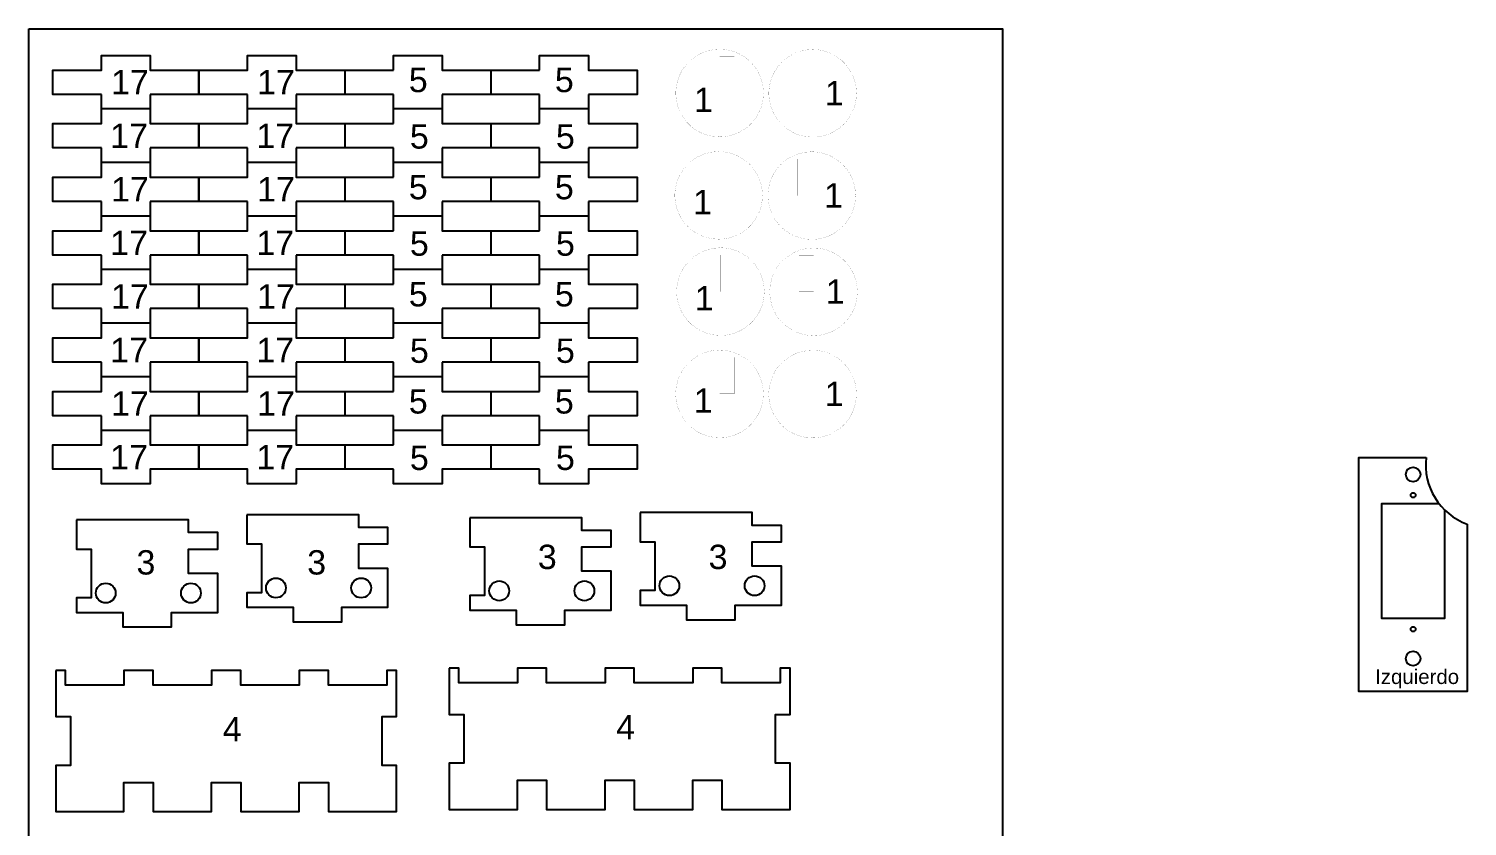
# Model space of a CAD drawing. Header units: inches. Extents: x -190 to 707, y -43 to 590.
# Drawn here: x -180.6 to 114.8, y 99.7 to 263.5 of the extents above; entities that cross this region are included whole.
import ezdxf

# ---------------------------------------------------------------- set-up
doc = ezdxf.new("R2010")
doc.units = ezdxf.units.IN
doc.header["$MEASUREMENT"] = 0
doc.styles.get("Standard").update_dxf_attribs({"font": 'Arial.ttf'})

msp = doc.modelspace()

# ---------------------------------------------------------------- linework, layer by layer
at = {"color": 1}
for p, q in [((-105.7, 250.04), (-125.7, 250.04)), ((-75.7, 250.04), (-95.7, 250.04)), ((-105.7, 239.04), (-125.7, 239.04)), ((-75.7, 239.04), (-95.7, 239.04)), ((-105.7, 228.04), (-125.7, 228.04)), ((-75.7, 228.04), (-95.7, 228.04)), ((-105.7, 217.04), (-125.7, 217.04)), ((-75.7, 217.04), (-95.7, 217.04)), ((-105.7, 206.04), (-125.7, 206.04)), ((-75.7, 206.04), (-95.7, 206.04)), ((-105.7, 195.04), (-125.7, 195.04)), ((-75.7, 195.04), (-95.7, 195.04)), ((-105.7, 184.04), (-125.7, 184.04)), ((-75.7, 184.04), (-95.7, 184.04))]:
    msp.add_line(p, q, dxfattribs=at)
msp.add_lwpolyline([(-180.64, 263.51), (19.36, 263.51), (19.36, -36.49), (-180.64, -36.49), (-180.64, 263.51)])
for points in [[(-165.7, 250.04), (-175.7, 250.04), (-175.7, 255.04), (-165.7, 255.04), (-165.7, 258.04), (-155.7, 258.04), (-155.7, 255.04), (-145.7, 255.04), (-145.7, 250.04), (-155.7, 250.04)], [(-135.7, 250.04), (-145.7, 250.04), (-145.7, 255.04), (-135.7, 255.04), (-135.7, 258.04), (-125.7, 258.04), (-125.7, 255.04), (-105.7, 255.04)], [(-105.7, 255.04), (-105.7, 258.04), (-95.7, 258.04), (-95.7, 255.04), (-75.7, 255.04)], [(-75.7, 255.04), (-75.7, 258.04), (-65.7, 258.04), (-65.7, 255.04), (-55.7, 255.04), (-55.7, 250.04), (-65.7, 250.04)], [(-115.7, 255.04), (-115.7, 250.04)], [(-85.7, 255.04), (-85.7, 250.04)], [(-165.7, 239.04), (-175.7, 239.04), (-175.7, 244.04), (-165.7, 244.04), (-165.7, 250.04)], [(-155.7, 250.04), (-155.7, 244.04), (-145.7, 244.04), (-145.7, 239.04), (-155.7, 239.04)], [(-135.7, 239.04), (-145.7, 239.04), (-145.7, 244.04), (-135.7, 244.04), (-135.7, 250.04)], [(-125.7, 250.04), (-125.7, 244.04), (-105.7, 244.04)], [(-105.7, 244.04), (-105.7, 250.04)], [(-95.7, 250.04), (-95.7, 244.04), (-75.7, 244.04)], [(-75.7, 244.04), (-75.7, 250.04)], [(-65.7, 250.04), (-65.7, 244.04), (-55.7, 244.04), (-55.7, 239.04), (-65.7, 239.04)], [(-155.7, 247.04), (-165.7, 247.04)], [(-125.7, 247.04), (-135.7, 247.04)], [(-95.7, 247.04), (-105.7, 247.04)], [(-65.7, 247.04), (-75.7, 247.04)], [(-115.7, 244.04), (-115.7, 239.04)], [(-85.7, 244.04), (-85.7, 239.04)], [(-165.7, 228.04), (-175.7, 228.04), (-175.7, 233.04), (-165.7, 233.04), (-165.7, 239.04)], [(-155.7, 239.04), (-155.7, 233.04), (-145.7, 233.04), (-145.7, 228.04), (-155.7, 228.04)], [(-135.7, 228.04), (-145.7, 228.04), (-145.7, 233.04), (-135.7, 233.04), (-135.7, 239.04)], [(-125.7, 239.04), (-125.7, 233.04), (-105.7, 233.04)], [(-105.7, 233.04), (-105.7, 239.04)], [(-95.7, 239.04), (-95.7, 233.04), (-75.7, 233.04)], [(-75.7, 233.04), (-75.7, 239.04)], [(-65.7, 239.04), (-65.7, 233.04), (-55.7, 233.04), (-55.7, 228.04), (-65.7, 228.04)], [(-155.7, 236.04), (-165.7, 236.04)], [(-125.7, 236.04), (-135.7, 236.04)], [(-95.7, 236.04), (-105.7, 236.04)], [(-65.7, 236.04), (-75.7, 236.04)], [(-115.7, 233.04), (-115.7, 228.04)], [(-85.7, 233.04), (-85.7, 228.04)], [(-165.7, 217.04), (-175.7, 217.04), (-175.7, 222.04), (-165.7, 222.04), (-165.7, 228.04)], [(-155.7, 228.04), (-155.7, 222.04), (-145.7, 222.04), (-145.7, 217.04), (-155.7, 217.04)], [(-135.7, 217.04), (-145.7, 217.04), (-145.7, 222.04), (-135.7, 222.04), (-135.7, 228.04)], [(-125.7, 228.04), (-125.7, 222.04), (-105.7, 222.04)], [(-105.7, 222.04), (-105.7, 228.04)], [(-95.7, 228.04), (-95.7, 222.04), (-75.7, 222.04)], [(-75.7, 222.04), (-75.7, 228.04)], [(-65.7, 228.04), (-65.7, 222.04), (-55.7, 222.04), (-55.7, 217.04), (-65.7, 217.04)], [(-155.7, 225.04), (-165.7, 225.04)], [(-125.7, 225.04), (-135.7, 225.04)], [(-95.7, 225.04), (-105.7, 225.04)], [(-65.7, 225.04), (-75.7, 225.04)], [(-115.7, 222.04), (-115.7, 217.04)], [(-85.7, 222.04), (-85.7, 217.04)], [(-165.7, 206.04), (-175.7, 206.04), (-175.7, 211.04), (-165.7, 211.04), (-165.7, 217.04)], [(-155.7, 217.04), (-155.7, 211.04), (-145.7, 211.04), (-145.7, 206.04), (-155.7, 206.04)], [(-135.7, 206.04), (-145.7, 206.04), (-145.7, 211.04), (-135.7, 211.04), (-135.7, 217.04)], [(-125.7, 217.04), (-125.7, 211.04), (-105.7, 211.04)], [(-105.7, 211.04), (-105.7, 217.04)], [(-95.7, 217.04), (-95.7, 211.04), (-75.7, 211.04)], [(-75.7, 211.04), (-75.7, 217.04)], [(-65.7, 217.04), (-65.7, 211.04), (-55.7, 211.04), (-55.7, 206.04), (-65.7, 206.04)], [(-155.7, 214.04), (-165.7, 214.04)], [(-125.7, 214.04), (-135.7, 214.04)], [(-95.7, 214.04), (-105.7, 214.04)], [(-65.7, 214.04), (-75.7, 214.04)], [(-115.7, 211.04), (-115.7, 206.04)], [(-85.7, 211.04), (-85.7, 206.04)], [(-165.7, 195.04), (-175.7, 195.04), (-175.7, 200.04), (-165.7, 200.04), (-165.7, 206.04)], [(-155.7, 206.04), (-155.7, 200.04), (-145.7, 200.04), (-145.7, 195.04), (-155.7, 195.04)], [(-135.7, 195.04), (-145.7, 195.04), (-145.7, 200.04), (-135.7, 200.04), (-135.7, 206.04)], [(-125.7, 206.04), (-125.7, 200.04), (-105.7, 200.04)], [(-105.7, 200.04), (-105.7, 206.04)], [(-95.7, 206.04), (-95.7, 200.04), (-75.7, 200.04)], [(-75.7, 200.04), (-75.7, 206.04)], [(-65.7, 206.04), (-65.7, 200.04), (-55.7, 200.04), (-55.7, 195.04), (-65.7, 195.04)], [(-155.7, 203.04), (-165.7, 203.04)], [(-125.7, 203.04), (-135.7, 203.04)], [(-95.7, 203.04), (-105.7, 203.04)], [(-65.7, 203.04), (-75.7, 203.04)], [(-115.7, 200.04), (-115.7, 195.04)], [(-85.7, 200.04), (-85.7, 195.04)], [(-165.7, 184.04), (-175.7, 184.04), (-175.7, 189.04), (-165.7, 189.04), (-165.7, 195.04)], [(-155.7, 195.04), (-155.7, 189.04), (-145.7, 189.04), (-145.7, 184.04), (-155.7, 184.04)], [(-135.7, 184.04), (-145.7, 184.04), (-145.7, 189.04), (-135.7, 189.04), (-135.7, 195.04)], [(-125.7, 195.04), (-125.7, 189.04), (-105.7, 189.04)], [(-105.7, 189.04), (-105.7, 195.04)], [(-95.7, 195.04), (-95.7, 189.04), (-75.7, 189.04)], [(-75.7, 189.04), (-75.7, 195.04)], [(-65.7, 195.04), (-65.7, 189.04), (-55.7, 189.04), (-55.7, 184.04), (-65.7, 184.04)], [(-155.7, 192.04), (-165.7, 192.04)], [(-125.7, 192.04), (-135.7, 192.04)], [(-95.7, 192.04), (-105.7, 192.04)], [(-65.7, 192.04), (-75.7, 192.04)], [(-115.7, 189.04), (-115.7, 184.04)], [(-85.7, 189.04), (-85.7, 184.04)], [(-155.7, 184.04), (-155.7, 178.04), (-145.7, 178.04), (-145.7, 173.04), (-155.7, 173.04), (-155.7, 170.04), (-165.7, 170.04), (-165.7, 173.04), (-175.7, 173.04), (-175.7, 178.04), (-165.7, 178.04), (-165.7, 184.04)], [(-105.7, 173.04), (-125.7, 173.04), (-125.7, 170.04), (-135.7, 170.04), (-135.7, 173.04), (-145.7, 173.04), (-145.7, 178.04), (-135.7, 178.04), (-135.7, 184.04)], [(-125.7, 184.04), (-125.7, 178.04), (-105.7, 178.04)], [(-105.7, 178.04), (-105.7, 184.04)], [(-95.7, 184.04), (-95.7, 178.04), (-75.7, 178.04)], [(-65.7, 184.04), (-65.7, 178.04), (-55.7, 178.04), (-55.7, 173.04), (-65.7, 173.04), (-65.7, 170.04), (-75.7, 170.04), (-75.7, 173.04)], [(-75.7, 178.04), (-75.7, 184.04)], [(-155.7, 181.04), (-165.7, 181.04)], [(-125.7, 181.04), (-135.7, 181.04)], [(-95.7, 181.04), (-105.7, 181.04)], [(-65.7, 181.04), (-75.7, 181.04)], [(-115.7, 178.04), (-115.7, 173.04)], [(-85.7, 178.04), (-85.7, 173.04)], [(114.82, 161.78), (114.82, 127.4), (92.57, 127.4), (92.57, 175.47), (106.39, 175.47)], [(-75.7, 173.04), (-95.7, 173.04), (-95.7, 170.04), (-105.7, 170.04), (-105.7, 173.04)], [(109.04, 165.97), (97.2, 165.97), (97.2, 142.47), (110.2, 142.47), (110.2, 164.68)], [(-170.82, 162.66), (-170.82, 156.66), (-167.82, 156.66), (-167.82, 146.66), (-170.82, 146.66), (-170.82, 143.66), (-161.32, 143.66), (-161.32, 140.66), (-151.32, 140.66), (-151.32, 143.66), (-141.82, 143.66), (-141.82, 151.66), (-147.82, 151.66), (-147.82, 156.66), (-141.82, 156.66), (-141.82, 160.03), (-147.82, 160.03), (-147.82, 162.66), (-170.82, 162.66)], [(-135.86, 163.7), (-135.86, 157.7), (-132.86, 157.7), (-132.86, 147.7), (-135.86, 147.7), (-135.86, 144.7), (-126.36, 144.7), (-126.36, 141.7), (-116.36, 141.7), (-116.36, 144.7), (-106.86, 144.7), (-106.86, 152.7), (-112.86, 152.7), (-112.86, 157.7), (-106.86, 157.7), (-106.86, 161.07), (-112.86, 161.07), (-112.86, 163.7), (-135.86, 163.7)], [(-90.01, 163.1), (-90.01, 157.1), (-87.01, 157.1), (-87.01, 147.1), (-90.01, 147.1), (-90.01, 144.1), (-80.51, 144.1), (-80.51, 141.1), (-70.51, 141.1), (-70.51, 144.1), (-61.01, 144.1), (-61.01, 152.1), (-67.01, 152.1), (-67.01, 157.1), (-61.01, 157.1), (-61.01, 160.48), (-67.01, 160.48), (-67.01, 163.1), (-90.01, 163.1)], [(-55.05, 164.14), (-55.05, 158.14), (-52.05, 158.14), (-52.05, 148.14), (-55.05, 148.14), (-55.05, 145.14), (-45.55, 145.14), (-45.55, 142.14), (-35.55, 142.14), (-35.55, 145.14), (-26.05, 145.14), (-26.05, 153.14), (-32.05, 153.14), (-32.05, 158.14), (-26.05, 158.14), (-26.05, 161.52), (-32.05, 161.52), (-32.05, 164.14), (-55.05, 164.14)], [(-175.08, 131.74), (-175.08, 122.24), (-172.08, 122.24), (-172.08, 112.24), (-175.08, 112.24), (-175.08, 102.74), (-161.08, 102.74), (-161.08, 108.74), (-155.08, 108.74), (-155.08, 102.74), (-143.08, 102.74), (-143.08, 108.74), (-137.08, 108.74), (-137.08, 102.74), (-125.08, 102.74), (-125.08, 108.74), (-119.08, 108.74), (-119.08, 102.74), (-105.08, 102.74), (-105.08, 112.24), (-108.08, 112.24), (-108.08, 122.24), (-105.08, 122.24), (-105.08, 131.74), (-107.08, 131.74), (-107.08, 128.74), (-119.08, 128.74), (-119.08, 131.74), (-125.08, 131.74), (-125.08, 128.74), (-137.08, 128.74), (-137.08, 131.74), (-143.08, 131.74), (-143.08, 128.74), (-155.08, 128.74), (-155.08, 131.74), (-161.08, 131.74), (-161.08, 128.74), (-173.08, 128.74), (-173.08, 131.74), (-175.08, 131.74)], [(-94.27, 132.19), (-94.27, 122.69), (-91.27, 122.69), (-91.27, 112.69), (-94.27, 112.69), (-94.27, 103.19), (-80.27, 103.19), (-80.27, 109.19), (-74.27, 109.19), (-74.27, 103.19), (-62.27, 103.19), (-62.27, 109.19), (-56.27, 109.19), (-56.27, 103.19), (-44.27, 103.19), (-44.27, 109.19), (-38.27, 109.19), (-38.27, 103.19), (-24.27, 103.19), (-24.27, 112.69), (-27.27, 112.69), (-27.27, 122.69), (-24.27, 122.69), (-24.27, 132.18), (-26.27, 132.18), (-26.27, 129.19), (-38.27, 129.19), (-38.27, 132.18), (-44.27, 132.18), (-44.27, 129.19), (-56.27, 129.19), (-56.27, 132.18), (-62.27, 132.18), (-62.27, 129.19), (-74.27, 129.19), (-74.27, 132.18), (-80.27, 132.18), (-80.27, 129.19), (-92.27, 129.19), (-92.27, 132.18), (-94.27, 132.18)]]:
    msp.add_lwpolyline(points, dxfattribs=at)
for points in [[(-47.73, 250.62, 0.0176, 0.0176, 0), (-47.64, 251.58, 0.0176, 0.0176, 0), (-47.37, 252.84, 0.0176, 0.0176, 0), (-46.92, 254.04, 0.0176, 0.0176, 0), (-46.48, 254.9, 0.0176, 0.0176, 0), (-46.3, 255.17, 0.0176, 0.0176, 0), (-46.22, 255.3, 0.0176, 0.0176, 0), (-45.53, 256.2, 0.0176, 0.0176, 0), (-45.09, 256.67, 0.0176, 0.0176, 0), (-44.63, 257.1, 0.0176, 0.0176, 0), (-44.13, 257.5, 0.0176, 0.0176, 0), (-43.6, 257.87, 0.0176, 0.0176, 0), (-43.05, 258.2, 0.0176, 0.0176, 0), (-42.62, 258.42, 0.0176, 0.0176, 0), (-42.47, 258.49, 0.0176, 0.0176, 0), (-42.18, 258.62, 0.0176, 0.0176, 0), (-41.26, 258.94, 0.0176, 0.0176, 0), (-40.01, 259.21, 0.0176, 0.0176, 0), (-38.73, 259.3, 0.0176, 0.0176, 0), (-37.77, 259.25, 0.0176, 0.0176, 0), (-37.45, 259.21, 0.0176, 0.0176, 0), (-37.29, 259.19, 0.0176, 0.0176, 0), (-36.82, 259.09, 0.0176, 0.0176, 0), (-36.19, 258.94, 0.0176, 0.0176, 0), (-35.58, 258.73, 0.0176, 0.0176, 0), (-34.99, 258.49, 0.0176, 0.0176, 0), (-34.42, 258.2, 0.0176, 0.0176, 0), (-33.87, 257.87, 0.0176, 0.0176, 0), (-33.34, 257.51, 0.0176, 0.0176, 0), (-32.96, 257.21, 0.0176, 0.0176, 0), (-32.84, 257.1, 0.0176, 0.0176, 0), (-32.72, 257, 0.0176, 0.0176, 0), (-32.37, 256.66, 0.0176, 0.0176, 0), (-31.93, 256.19, 0.0176, 0.0176, 0), (-31.53, 255.69, 0.0176, 0.0176, 0), (-31.16, 255.17, 0.0176, 0.0176, 0), (-30.83, 254.62, 0.0176, 0.0176, 0), (-30.55, 254.04, 0.0176, 0.0176, 0), (-30.3, 253.45, 0.0176, 0.0176, 0), (-30.14, 252.99, 0.0176, 0.0176, 0), (-30.1, 252.84, 0.0176, 0.0176, 0), (-30.01, 252.53, 0.0176, 0.0176, 0), (-29.82, 251.58, 0.0176, 0.0176, 0), (-29.73, 250.3, 0.0176, 0.0176, 0), (-29.82, 249.02, 0.0176, 0.0176, 0), (-30.01, 248.07, 0.0176, 0.0176, 0), (-30.1, 247.76, 0.0176, 0.0176, 0), (-30.14, 247.61, 0.0176, 0.0176, 0), (-30.3, 247.15, 0.0176, 0.0176, 0), (-30.55, 246.56, 0.0176, 0.0176, 0), (-30.83, 245.99, 0.0176, 0.0176, 0), (-31.16, 245.44, 0.0176, 0.0176, 0), (-31.53, 244.91, 0.0176, 0.0176, 0), (-31.93, 244.41, 0.0176, 0.0176, 0), (-32.37, 243.94, 0.0176, 0.0176, 0), (-32.72, 243.6, 0.0176, 0.0176, 0), (-32.84, 243.5, 0.0176, 0.0176, 0), (-32.96, 243.39, 0.0176, 0.0176, 0), (-33.34, 243.09, 0.0176, 0.0176, 0), (-33.87, 242.73, 0.0176, 0.0176, 0), (-34.42, 242.4, 0.0176, 0.0176, 0), (-34.99, 242.11, 0.0176, 0.0176, 0), (-35.58, 241.87, 0.0176, 0.0176, 0), (-36.19, 241.67, 0.0176, 0.0176, 0), (-36.82, 241.51, 0.0176, 0.0176, 0), (-37.29, 241.42, 0.0176, 0.0176, 0), (-37.45, 241.39, 0.0176, 0.0176, 0), (-37.77, 241.35, 0.0176, 0.0176, 0), (-38.73, 241.3, 0.0176, 0.0176, 0), (-40.01, 241.39, 0.0176, 0.0176, 0), (-41.26, 241.67, 0.0176, 0.0176, 0), (-42.18, 241.98, 0.0176, 0.0176, 0), (-42.47, 242.11, 0.0176, 0.0176, 0), (-42.62, 242.18, 0.0176, 0.0176, 0), (-43.05, 242.4, 0.0176, 0.0176, 0), (-43.6, 242.73, 0.0176, 0.0176, 0), (-44.13, 243.1, 0.0176, 0.0176, 0), (-44.63, 243.5, 0.0176, 0.0176, 0), (-45.09, 243.94, 0.0176, 0.0176, 0), (-45.53, 244.4, 0.0176, 0.0176, 0), (-45.93, 244.9, 0.0176, 0.0176, 0), (-46.22, 245.3, 0.0176, 0.0176, 0), (-46.3, 245.43, 0.0176, 0.0176, 0), (-46.48, 245.7, 0.0176, 0.0176, 0), (-46.92, 246.57, 0.0176, 0.0176, 0), (-47.37, 247.77, 0.0176, 0.0176, 0), (-47.64, 249.02, 0.0176, 0.0176, 0), (-47.73, 249.98, 0.0176, 0.0176, 0), (-47.73, 250.62, 0, 0, 0)], [(-35.73, 257.82, 0.0176, 0.0176, 0), (-35.73, 250.3, 0.0176, 0.0176, 0), (-38.73, 250.3, 0.0176, 0.0176, 0), (-38.73, 257.82, 0.0176, 0.0176, 0), (-35.73, 257.82, 0, 0, 0)], [(-28.62, 250.58, 0.0176, 0.0176, 0), (-28.53, 251.54, 0.0176, 0.0176, 0), (-28.25, 252.79, 0.0176, 0.0176, 0), (-27.81, 253.99, 0.0176, 0.0176, 0), (-27.36, 254.85, 0.0176, 0.0176, 0), (-27.19, 255.12, 0.0176, 0.0176, 0), (-27.1, 255.26, 0.0176, 0.0176, 0), (-26.82, 255.65, 0.0176, 0.0176, 0), (-26.42, 256.15, 0.0176, 0.0176, 0), (-25.98, 256.62, 0.0176, 0.0176, 0), (-25.51, 257.06, 0.0176, 0.0176, 0), (-25.01, 257.46, 0.0176, 0.0176, 0), (-24.49, 257.82, 0.0176, 0.0176, 0), (-23.93, 258.15, 0.0176, 0.0176, 0), (-23.5, 258.38, 0.0176, 0.0176, 0), (-23.36, 258.44, 0.0176, 0.0176, 0), (-23.07, 258.58, 0.0176, 0.0176, 0), (-22.15, 258.89, 0.0176, 0.0176, 0), (-20.9, 259.16, 0.0176, 0.0176, 0), (-19.62, 259.25, 0.0176, 0.0176, 0), (-18.66, 259.21, 0.0176, 0.0176, 0), (-18.34, 259.16, 0.0176, 0.0176, 0), (-18.18, 259.14, 0.0176, 0.0176, 0), (-17.7, 259.05, 0.0176, 0.0176, 0), (-17.08, 258.89, 0.0176, 0.0176, 0), (-16.47, 258.69, 0.0176, 0.0176, 0), (-15.88, 258.44, 0.0176, 0.0176, 0), (-15.31, 258.16, 0.0176, 0.0176, 0), (-14.76, 257.83, 0.0176, 0.0176, 0), (-14.23, 257.46, 0.0176, 0.0176, 0), (-13.85, 257.16, 0.0176, 0.0176, 0), (-13.72, 257.06, 0.0176, 0.0176, 0), (-13.6, 256.95, 0.0176, 0.0176, 0), (-13.25, 256.62, 0.0176, 0.0176, 0), (-12.82, 256.15, 0.0176, 0.0176, 0), (-12.41, 255.65, 0.0176, 0.0176, 0), (-12.05, 255.12, 0.0176, 0.0176, 0), (-11.72, 254.57, 0.0176, 0.0176, 0), (-11.43, 254, 0.0176, 0.0176, 0), (-11.19, 253.4, 0.0176, 0.0176, 0), (-11.03, 252.95, 0.0176, 0.0176, 0), (-10.98, 252.79, 0.0176, 0.0176, 0), (-10.89, 252.48, 0.0176, 0.0176, 0), (-10.71, 251.53, 0.0176, 0.0176, 0), (-10.62, 250.25, 0.0176, 0.0176, 0), (-10.71, 248.98, 0.0176, 0.0176, 0), (-10.89, 248.03, 0.0176, 0.0176, 0), (-10.98, 247.72, 0.0176, 0.0176, 0), (-11.03, 247.56, 0.0176, 0.0176, 0), (-11.19, 247.11, 0.0176, 0.0176, 0), (-11.43, 246.51, 0.0176, 0.0176, 0), (-11.72, 245.94, 0.0176, 0.0176, 0), (-12.05, 245.39, 0.0176, 0.0176, 0), (-12.41, 244.86, 0.0176, 0.0176, 0), (-12.82, 244.36, 0.0176, 0.0176, 0), (-13.25, 243.89, 0.0176, 0.0176, 0), (-13.6, 243.56, 0.0176, 0.0176, 0), (-13.72, 243.45, 0.0176, 0.0176, 0), (-13.85, 243.35, 0.0176, 0.0176, 0), (-14.23, 243.05, 0.0176, 0.0176, 0), (-14.76, 242.68, 0.0176, 0.0176, 0), (-15.31, 242.35, 0.0176, 0.0176, 0), (-15.88, 242.07, 0.0176, 0.0176, 0), (-16.47, 241.82, 0.0176, 0.0176, 0), (-17.08, 241.62, 0.0176, 0.0176, 0), (-17.7, 241.46, 0.0176, 0.0176, 0), (-18.18, 241.37, 0.0176, 0.0176, 0), (-18.66, 241.3, 0.0176, 0.0176, 0), (-19.62, 241.26, 0.0176, 0.0176, 0), (-20.9, 241.35, 0.0176, 0.0176, 0), (-22.15, 241.62, 0.0176, 0.0176, 0), (-23.07, 241.94, 0.0176, 0.0176, 0), (-23.36, 242.07, 0.0176, 0.0176, 0), (-23.5, 242.14, 0.0176, 0.0176, 0), (-23.93, 242.36, 0.0176, 0.0176, 0), (-24.49, 242.69, 0.0176, 0.0176, 0), (-25.01, 243.05, 0.0176, 0.0176, 0), (-25.51, 243.45, 0.0176, 0.0176, 0), (-25.98, 243.89, 0.0176, 0.0176, 0), (-26.42, 244.36, 0.0176, 0.0176, 0), (-26.82, 244.86, 0.0176, 0.0176, 0), (-27.1, 245.25, 0.0176, 0.0176, 0), (-27.36, 245.66, 0.0176, 0.0176, 0), (-27.81, 246.52, 0.0176, 0.0176, 0), (-28.25, 247.72, 0.0176, 0.0176, 0), (-28.53, 248.97, 0.0176, 0.0176, 0), (-28.62, 249.94, 0.0176, 0.0176, 0), (-28.62, 250.58, 0, 0, 0)], [(-19.62, 257.78, 0.0176, 0.0176, 0), (-19.62, 250.25, 0.0176, 0.0176, 0), (-22.62, 250.25, 0.0176, 0.0176, 0), (-22.62, 257.78, 0.0176, 0.0176, 0), (-19.62, 257.78, 0, 0, 0)], [(-47.93, 229.62, 0.0176, 0.0176, 0), (-47.84, 230.58, 0.0176, 0.0176, 0), (-47.56, 231.83, 0.0176, 0.0176, 0), (-47.11, 233.03, 0.0176, 0.0176, 0), (-46.67, 233.89, 0.0176, 0.0176, 0), (-46.5, 234.16, 0.0176, 0.0176, 0), (-46.41, 234.3, 0.0176, 0.0176, 0), (-46.13, 234.69, 0.0176, 0.0176, 0), (-45.73, 235.19, 0.0176, 0.0176, 0), (-45.29, 235.66, 0.0176, 0.0176, 0), (-44.82, 236.1, 0.0176, 0.0176, 0), (-44.32, 236.5, 0.0176, 0.0176, 0), (-43.8, 236.87, 0.0176, 0.0176, 0), (-43.24, 237.19, 0.0176, 0.0176, 0), (-42.81, 237.42, 0.0176, 0.0176, 0), (-42.67, 237.48, 0.0176, 0.0176, 0), (-42.37, 237.61, 0.0176, 0.0176, 0), (-41.46, 237.93, 0.0176, 0.0176, 0), (-40.21, 238.2, 0.0176, 0.0176, 0), (-38.93, 238.3, 0.0176, 0.0176, 0), (-37.96, 238.25, 0.0176, 0.0176, 0), (-37.65, 238.2, 0.0176, 0.0176, 0), (-37.49, 238.18, 0.0176, 0.0176, 0), (-37.01, 238.09, 0.0176, 0.0176, 0), (-36.39, 237.93, 0.0176, 0.0176, 0), (-35.78, 237.73, 0.0176, 0.0176, 0), (-35.19, 237.48, 0.0176, 0.0176, 0), (-34.61, 237.2, 0.0176, 0.0176, 0), (-34.06, 236.87, 0.0176, 0.0176, 0), (-33.53, 236.5, 0.0176, 0.0176, 0), (-33.15, 236.2, 0.0176, 0.0176, 0), (-33.03, 236.1, 0.0176, 0.0176, 0), (-32.91, 235.99, 0.0176, 0.0176, 0), (-32.56, 235.66, 0.0176, 0.0176, 0), (-32.12, 235.19, 0.0176, 0.0176, 0), (-31.72, 234.69, 0.0176, 0.0176, 0), (-31.36, 234.16, 0.0176, 0.0176, 0), (-31.03, 233.61, 0.0176, 0.0176, 0), (-30.74, 233.04, 0.0176, 0.0176, 0), (-30.5, 232.44, 0.0176, 0.0176, 0), (-30.34, 231.99, 0.0176, 0.0176, 0), (-30.29, 231.83, 0.0176, 0.0176, 0), (-30.2, 231.52, 0.0176, 0.0176, 0), (-30.02, 230.57, 0.0176, 0.0176, 0), (-29.93, 229.3, 0.0176, 0.0176, 0), (-30.02, 228.02, 0.0176, 0.0176, 0), (-30.2, 227.07, 0.0176, 0.0176, 0), (-30.29, 226.76, 0.0176, 0.0176, 0), (-30.34, 226.6, 0.0176, 0.0176, 0), (-30.5, 226.15, 0.0176, 0.0176, 0), (-30.74, 225.55, 0.0176, 0.0176, 0), (-31.03, 224.98, 0.0176, 0.0176, 0), (-31.36, 224.43, 0.0176, 0.0176, 0), (-31.72, 223.9, 0.0176, 0.0176, 0), (-32.12, 223.4, 0.0176, 0.0176, 0), (-32.56, 222.93, 0.0176, 0.0176, 0), (-32.91, 222.6, 0.0176, 0.0176, 0), (-33.03, 222.49, 0.0176, 0.0176, 0), (-33.15, 222.39, 0.0176, 0.0176, 0), (-33.53, 222.09, 0.0176, 0.0176, 0), (-34.06, 221.72, 0.0176, 0.0176, 0), (-34.61, 221.4, 0.0176, 0.0176, 0), (-35.19, 221.11, 0.0176, 0.0176, 0), (-35.78, 220.86, 0.0176, 0.0176, 0), (-36.39, 220.66, 0.0176, 0.0176, 0), (-37.01, 220.5, 0.0176, 0.0176, 0), (-37.49, 220.41, 0.0176, 0.0176, 0), (-37.65, 220.39, 0.0176, 0.0176, 0), (-37.96, 220.34, 0.0176, 0.0176, 0), (-38.93, 220.3, 0.0176, 0.0176, 0), (-40.21, 220.39, 0.0176, 0.0176, 0), (-41.46, 220.66, 0.0176, 0.0176, 0), (-42.37, 220.98, 0.0176, 0.0176, 0), (-42.67, 221.11, 0.0176, 0.0176, 0), (-42.81, 221.18, 0.0176, 0.0176, 0), (-43.24, 221.4, 0.0176, 0.0176, 0), (-43.8, 221.73, 0.0176, 0.0176, 0), (-44.32, 222.09, 0.0176, 0.0176, 0), (-44.82, 222.49, 0.0176, 0.0176, 0), (-45.29, 222.93, 0.0176, 0.0176, 0), (-45.73, 223.4, 0.0176, 0.0176, 0), (-46.13, 223.9, 0.0176, 0.0176, 0), (-46.41, 224.29, 0.0176, 0.0176, 0), (-46.5, 224.43, 0.0176, 0.0176, 0), (-46.67, 224.7, 0.0176, 0.0176, 0), (-47.11, 225.56, 0.0176, 0.0176, 0), (-47.56, 226.76, 0.0176, 0.0176, 0), (-47.84, 228.01, 0.0176, 0.0176, 0), (-47.93, 228.97, 0.0176, 0.0176, 0), (-47.93, 229.62, 0, 0, 0)], [(-35.93, 236.82, 0.0176, 0.0176, 0), (-35.93, 229.29, 0.0176, 0.0176, 0), (-38.93, 229.29, 0.0176, 0.0176, 0), (-38.93, 236.82, 0.0176, 0.0176, 0), (-35.93, 236.82, 0, 0, 0)], [(-28.81, 229.57, 0.0176, 0.0176, 0), (-28.72, 230.53, 0.0176, 0.0176, 0), (-28.45, 231.79, 0.0176, 0.0176, 0), (-28, 232.99, 0.0176, 0.0176, 0), (-27.56, 233.85, 0.0176, 0.0176, 0), (-27.38, 234.12, 0.0176, 0.0176, 0), (-27.3, 234.25, 0.0176, 0.0176, 0), (-27.02, 234.65, 0.0176, 0.0176, 0), (-26.61, 235.15, 0.0176, 0.0176, 0), (-26.18, 235.61, 0.0176, 0.0176, 0), (-25.71, 236.05, 0.0176, 0.0176, 0), (-25.21, 236.45, 0.0176, 0.0176, 0), (-24.68, 236.82, 0.0176, 0.0176, 0), (-24.13, 237.15, 0.0176, 0.0176, 0), (-23.7, 237.37, 0.0176, 0.0176, 0), (-23.55, 237.44, 0.0176, 0.0176, 0), (-23.26, 237.57, 0.0176, 0.0176, 0), (-22.35, 237.89, 0.0176, 0.0176, 0), (-21.1, 238.16, 0.0176, 0.0176, 0), (-19.82, 238.25, 0.0176, 0.0176, 0), (-18.85, 238.2, 0.0176, 0.0176, 0), (-18.53, 238.16, 0.0176, 0.0176, 0), (-18.37, 238.14, 0.0176, 0.0176, 0), (-17.9, 238.04, 0.0176, 0.0176, 0), (-17.28, 237.88, 0.0176, 0.0176, 0), (-16.67, 237.68, 0.0176, 0.0176, 0), (-16.07, 237.44, 0.0176, 0.0176, 0), (-15.5, 237.15, 0.0176, 0.0176, 0), (-14.95, 236.82, 0.0176, 0.0176, 0), (-14.42, 236.46, 0.0176, 0.0176, 0), (-14.04, 236.16, 0.0176, 0.0176, 0), (-13.92, 236.05, 0.0176, 0.0176, 0), (-13.8, 235.95, 0.0176, 0.0176, 0), (-13.45, 235.61, 0.0176, 0.0176, 0), (-13.01, 235.14, 0.0176, 0.0176, 0), (-12.61, 234.64, 0.0176, 0.0176, 0), (-12.24, 234.12, 0.0176, 0.0176, 0), (-11.92, 233.57, 0.0176, 0.0176, 0), (-11.63, 232.99, 0.0176, 0.0176, 0), (-11.38, 232.4, 0.0176, 0.0176, 0), (-11.22, 231.94, 0.0176, 0.0176, 0), (-11.18, 231.79, 0.0176, 0.0176, 0), (-11.09, 231.48, 0.0176, 0.0176, 0), (-10.91, 230.53, 0.0176, 0.0176, 0), (-10.81, 229.25, 0.0176, 0.0176, 0), (-10.91, 227.97, 0.0176, 0.0176, 0), (-11.09, 227.02, 0.0176, 0.0176, 0), (-11.18, 226.71, 0.0176, 0.0176, 0), (-11.22, 226.56, 0.0176, 0.0176, 0), (-11.38, 226.1, 0.0176, 0.0176, 0), (-11.63, 225.51, 0.0176, 0.0176, 0), (-11.92, 224.94, 0.0176, 0.0176, 0), (-12.24, 224.38, 0.0176, 0.0176, 0), (-12.61, 223.86, 0.0176, 0.0176, 0), (-13.01, 223.36, 0.0176, 0.0176, 0), (-13.45, 222.89, 0.0176, 0.0176, 0), (-13.8, 222.55, 0.0176, 0.0176, 0), (-13.92, 222.45, 0.0176, 0.0176, 0), (-14.04, 222.34, 0.0176, 0.0176, 0), (-14.42, 222.04, 0.0176, 0.0176, 0), (-14.95, 221.68, 0.0176, 0.0176, 0), (-15.5, 221.35, 0.0176, 0.0176, 0), (-16.07, 221.06, 0.0176, 0.0176, 0), (-16.67, 220.82, 0.0176, 0.0176, 0), (-17.28, 220.62, 0.0176, 0.0176, 0), (-17.9, 220.46, 0.0176, 0.0176, 0), (-18.37, 220.36, 0.0176, 0.0176, 0), (-18.85, 220.3, 0.0176, 0.0176, 0), (-19.82, 220.25, 0.0176, 0.0176, 0), (-21.1, 220.34, 0.0176, 0.0176, 0), (-22.35, 220.61, 0.0176, 0.0176, 0), (-23.26, 220.93, 0.0176, 0.0176, 0), (-23.55, 221.06, 0.0176, 0.0176, 0), (-23.7, 221.13, 0.0176, 0.0176, 0), (-24.13, 221.35, 0.0176, 0.0176, 0), (-24.68, 221.68, 0.0176, 0.0176, 0), (-25.21, 222.05, 0.0176, 0.0176, 0), (-25.71, 222.45, 0.0176, 0.0176, 0), (-26.18, 222.88, 0.0176, 0.0176, 0), (-26.61, 223.35, 0.0176, 0.0176, 0), (-27.02, 223.86, 0.0176, 0.0176, 0), (-27.3, 224.25, 0.0176, 0.0176, 0), (-27.56, 224.65, 0.0176, 0.0176, 0), (-28, 225.51, 0.0176, 0.0176, 0), (-28.45, 226.71, 0.0176, 0.0176, 0), (-28.72, 227.97, 0.0176, 0.0176, 0), (-28.81, 228.93, 0.0176, 0.0176, 0), (-28.81, 229.57, 0, 0, 0)], [(-19.81, 236.77, 0.0176, 0.0176, 0), (-19.81, 229.25, 0.0176, 0.0176, 0), (-22.81, 229.25, 0.0176, 0.0176, 0), (-22.81, 236.77, 0.0176, 0.0176, 0), (-19.81, 236.77, 0, 0, 0)], [(-47.56, 209.86, 0.0176, 0.0176, 0), (-47.47, 210.82, 0.0176, 0.0176, 0), (-47.19, 212.07, 0.0176, 0.0176, 0), (-46.74, 213.27, 0.0176, 0.0176, 0), (-46.3, 214.13, 0.0176, 0.0176, 0), (-46.13, 214.4, 0.0176, 0.0176, 0), (-46.04, 214.54, 0.0176, 0.0176, 0), (-45.36, 215.43, 0.0176, 0.0176, 0), (-44.92, 215.9, 0.0176, 0.0176, 0), (-44.45, 216.34, 0.0176, 0.0176, 0), (-43.95, 216.74, 0.0176, 0.0176, 0), (-43.43, 217.11, 0.0176, 0.0176, 0), (-42.87, 217.43, 0.0176, 0.0176, 0), (-42.44, 217.66, 0.0176, 0.0176, 0), (-42.3, 217.72, 0.0176, 0.0176, 0), (-42, 217.85, 0.0176, 0.0176, 0), (-41.09, 218.17, 0.0176, 0.0176, 0), (-39.84, 218.44, 0.0176, 0.0176, 0), (-38.56, 218.54, 0.0176, 0.0176, 0), (-37.59, 218.49, 0.0176, 0.0176, 0), (-37.27, 218.44, 0.0176, 0.0176, 0), (-37.12, 218.42, 0.0176, 0.0176, 0), (-36.64, 218.33, 0.0176, 0.0176, 0), (-36.02, 218.17, 0.0176, 0.0176, 0), (-35.41, 217.97, 0.0176, 0.0176, 0), (-34.82, 217.72, 0.0176, 0.0176, 0), (-34.24, 217.44, 0.0176, 0.0176, 0), (-33.69, 217.11, 0.0176, 0.0176, 0), (-33.16, 216.74, 0.0176, 0.0176, 0), (-32.78, 216.44, 0.0176, 0.0176, 0), (-32.66, 216.34, 0.0176, 0.0176, 0), (-32.54, 216.23, 0.0176, 0.0176, 0), (-32.19, 215.9, 0.0176, 0.0176, 0), (-31.75, 215.43, 0.0176, 0.0176, 0), (-31.35, 214.93, 0.0176, 0.0176, 0), (-30.99, 214.4, 0.0176, 0.0176, 0), (-30.66, 213.85, 0.0176, 0.0176, 0), (-30.37, 213.28, 0.0176, 0.0176, 0), (-30.13, 212.68, 0.0176, 0.0176, 0), (-29.97, 212.23, 0.0176, 0.0176, 0), (-29.92, 212.07, 0.0176, 0.0176, 0), (-29.83, 211.76, 0.0176, 0.0176, 0), (-29.65, 210.81, 0.0176, 0.0176, 0), (-29.56, 209.54, 0.0176, 0.0176, 0), (-29.65, 208.26, 0.0176, 0.0176, 0), (-29.83, 207.31, 0.0176, 0.0176, 0), (-29.92, 207, 0.0176, 0.0176, 0), (-29.97, 206.84, 0.0176, 0.0176, 0), (-30.13, 206.39, 0.0176, 0.0176, 0), (-30.37, 205.79, 0.0176, 0.0176, 0), (-30.66, 205.22, 0.0176, 0.0176, 0), (-30.99, 204.67, 0.0176, 0.0176, 0), (-31.35, 204.14, 0.0176, 0.0176, 0), (-31.75, 203.64, 0.0176, 0.0176, 0), (-32.19, 203.17, 0.0176, 0.0176, 0), (-32.54, 202.84, 0.0176, 0.0176, 0), (-32.66, 202.73, 0.0176, 0.0176, 0), (-32.78, 202.63, 0.0176, 0.0176, 0), (-33.16, 202.33, 0.0176, 0.0176, 0), (-33.69, 201.96, 0.0176, 0.0176, 0), (-34.24, 201.64, 0.0176, 0.0176, 0), (-34.82, 201.35, 0.0176, 0.0176, 0), (-35.41, 201.1, 0.0176, 0.0176, 0), (-36.02, 200.9, 0.0176, 0.0176, 0), (-36.64, 200.74, 0.0176, 0.0176, 0), (-37.12, 200.65, 0.0176, 0.0176, 0), (-37.27, 200.63, 0.0176, 0.0176, 0), (-37.59, 200.58, 0.0176, 0.0176, 0), (-38.56, 200.54, 0.0176, 0.0176, 0), (-39.84, 200.63, 0.0176, 0.0176, 0), (-41.09, 200.9, 0.0176, 0.0176, 0), (-42, 201.22, 0.0176, 0.0176, 0), (-42.3, 201.35, 0.0176, 0.0176, 0), (-42.44, 201.42, 0.0176, 0.0176, 0), (-42.87, 201.64, 0.0176, 0.0176, 0), (-43.43, 201.97, 0.0176, 0.0176, 0), (-43.95, 202.33, 0.0176, 0.0176, 0), (-44.45, 202.73, 0.0176, 0.0176, 0), (-44.92, 203.17, 0.0176, 0.0176, 0), (-45.36, 203.64, 0.0176, 0.0176, 0), (-45.76, 204.14, 0.0176, 0.0176, 0), (-46.04, 204.53, 0.0176, 0.0176, 0), (-46.13, 204.67, 0.0176, 0.0176, 0), (-46.3, 204.94, 0.0176, 0.0176, 0), (-46.74, 205.8, 0.0176, 0.0176, 0), (-47.19, 207, 0.0176, 0.0176, 0), (-47.47, 208.25, 0.0176, 0.0176, 0), (-47.56, 209.21, 0.0176, 0.0176, 0), (-47.56, 209.86, 0, 0, 0)], [(-35.56, 217.06, 0.0176, 0.0176, 0), (-35.56, 209.53, 0.0176, 0.0176, 0), (-38.56, 209.53, 0.0176, 0.0176, 0), (-38.56, 217.06, 0.0176, 0.0176, 0), (-35.56, 217.06, 0, 0, 0)], [(-28.44, 209.81, 0.0176, 0.0176, 0), (-28.35, 210.77, 0.0176, 0.0176, 0), (-28.08, 212.03, 0.0176, 0.0176, 0), (-27.63, 213.23, 0.0176, 0.0176, 0), (-27.19, 214.09, 0.0176, 0.0176, 0), (-27.01, 214.36, 0.0176, 0.0176, 0), (-26.93, 214.49, 0.0176, 0.0176, 0), (-26.65, 214.89, 0.0176, 0.0176, 0), (-26.24, 215.39, 0.0176, 0.0176, 0), (-25.81, 215.85, 0.0176, 0.0176, 0), (-25.34, 216.29, 0.0176, 0.0176, 0), (-24.84, 216.69, 0.0176, 0.0176, 0), (-24.31, 217.06, 0.0176, 0.0176, 0), (-23.76, 217.39, 0.0176, 0.0176, 0), (-23.33, 217.61, 0.0176, 0.0176, 0), (-23.18, 217.68, 0.0176, 0.0176, 0), (-22.89, 217.81, 0.0176, 0.0176, 0), (-21.98, 218.13, 0.0176, 0.0176, 0), (-20.73, 218.4, 0.0176, 0.0176, 0), (-19.45, 218.49, 0.0176, 0.0176, 0), (-18.48, 218.44, 0.0176, 0.0176, 0), (-18.16, 218.4, 0.0176, 0.0176, 0), (-18, 218.38, 0.0176, 0.0176, 0), (-17.53, 218.28, 0.0176, 0.0176, 0), (-16.91, 218.12, 0.0176, 0.0176, 0), (-16.3, 217.92, 0.0176, 0.0176, 0), (-15.7, 217.68, 0.0176, 0.0176, 0), (-15.13, 217.39, 0.0176, 0.0176, 0), (-14.58, 217.06, 0.0176, 0.0176, 0), (-14.05, 216.7, 0.0176, 0.0176, 0), (-13.67, 216.4, 0.0176, 0.0176, 0), (-13.55, 216.29, 0.0176, 0.0176, 0), (-13.43, 216.19, 0.0176, 0.0176, 0), (-13.08, 215.85, 0.0176, 0.0176, 0), (-12.64, 215.38, 0.0176, 0.0176, 0), (-12.24, 214.88, 0.0176, 0.0176, 0), (-11.87, 214.36, 0.0176, 0.0176, 0), (-11.55, 213.81, 0.0176, 0.0176, 0), (-11.26, 213.23, 0.0176, 0.0176, 0), (-11.01, 212.64, 0.0176, 0.0176, 0), (-10.85, 212.18, 0.0176, 0.0176, 0), (-10.81, 212.03, 0.0176, 0.0176, 0), (-10.72, 211.72, 0.0176, 0.0176, 0), (-10.54, 210.77, 0.0176, 0.0176, 0), (-10.44, 209.49, 0.0176, 0.0176, 0), (-10.54, 208.21, 0.0176, 0.0176, 0), (-10.72, 207.26, 0.0176, 0.0176, 0), (-10.81, 206.95, 0.0176, 0.0176, 0), (-10.85, 206.8, 0.0176, 0.0176, 0), (-11.01, 206.34, 0.0176, 0.0176, 0), (-11.26, 205.75, 0.0176, 0.0176, 0), (-11.55, 205.18, 0.0176, 0.0176, 0), (-11.87, 204.62, 0.0176, 0.0176, 0), (-12.24, 204.1, 0.0176, 0.0176, 0), (-12.64, 203.6, 0.0176, 0.0176, 0), (-13.08, 203.13, 0.0176, 0.0176, 0), (-13.43, 202.79, 0.0176, 0.0176, 0), (-13.55, 202.69, 0.0176, 0.0176, 0), (-13.67, 202.58, 0.0176, 0.0176, 0), (-14.05, 202.28, 0.0176, 0.0176, 0), (-14.58, 201.92, 0.0176, 0.0176, 0), (-15.13, 201.59, 0.0176, 0.0176, 0), (-15.7, 201.3, 0.0176, 0.0176, 0), (-16.3, 201.06, 0.0176, 0.0176, 0), (-16.91, 200.86, 0.0176, 0.0176, 0), (-17.53, 200.7, 0.0176, 0.0176, 0), (-18, 200.6, 0.0176, 0.0176, 0), (-18.48, 200.54, 0.0176, 0.0176, 0), (-19.45, 200.49, 0.0176, 0.0176, 0), (-20.73, 200.58, 0.0176, 0.0176, 0), (-21.98, 200.85, 0.0176, 0.0176, 0), (-22.89, 201.17, 0.0176, 0.0176, 0), (-23.18, 201.3, 0.0176, 0.0176, 0), (-23.33, 201.37, 0.0176, 0.0176, 0), (-23.76, 201.59, 0.0176, 0.0176, 0), (-24.31, 201.92, 0.0176, 0.0176, 0), (-24.84, 202.29, 0.0176, 0.0176, 0), (-25.34, 202.69, 0.0176, 0.0176, 0), (-25.81, 203.12, 0.0176, 0.0176, 0), (-26.24, 203.59, 0.0176, 0.0176, 0), (-26.65, 204.1, 0.0176, 0.0176, 0), (-26.93, 204.49, 0.0176, 0.0176, 0), (-27.19, 204.89, 0.0176, 0.0176, 0), (-27.63, 205.75, 0.0176, 0.0176, 0), (-28.08, 206.95, 0.0176, 0.0176, 0), (-28.35, 208.21, 0.0176, 0.0176, 0), (-28.44, 209.17, 0.0176, 0.0176, 0), (-28.44, 209.81, 0, 0, 0)], [(-19.44, 217.01, 0.0176, 0.0176, 0), (-19.44, 209.49, 0.0176, 0.0176, 0), (-22.44, 209.49, 0.0176, 0.0176, 0), (-22.44, 217.01, 0.0176, 0.0176, 0), (-19.44, 217.01, 0, 0, 0)], [(-47.75, 188.85, 0.0176, 0.0176, 0), (-47.66, 189.81, 0.0176, 0.0176, 0), (-47.39, 191.07, 0.0176, 0.0176, 0), (-46.94, 192.27, 0.0176, 0.0176, 0), (-46.5, 193.13, 0.0176, 0.0176, 0), (-46.32, 193.39, 0.0176, 0.0176, 0), (-46.24, 193.53, 0.0176, 0.0176, 0), (-45.95, 193.93, 0.0176, 0.0176, 0), (-45.55, 194.43, 0.0176, 0.0176, 0), (-45.11, 194.9, 0.0176, 0.0176, 0), (-44.65, 195.33, 0.0176, 0.0176, 0), (-44.15, 195.73, 0.0176, 0.0176, 0), (-43.62, 196.1, 0.0176, 0.0176, 0), (-43.07, 196.43, 0.0176, 0.0176, 0), (-42.64, 196.65, 0.0176, 0.0176, 0), (-42.49, 196.72, 0.0176, 0.0176, 0), (-42.2, 196.85, 0.0176, 0.0176, 0), (-41.28, 197.17, 0.0176, 0.0176, 0), (-40.03, 197.44, 0.0176, 0.0176, 0), (-38.75, 197.53, 0.0176, 0.0176, 0), (-37.79, 197.48, 0.0176, 0.0176, 0), (-37.47, 197.44, 0.0176, 0.0176, 0), (-37.31, 197.42, 0.0176, 0.0176, 0), (-36.84, 197.32, 0.0176, 0.0176, 0), (-36.21, 197.17, 0.0176, 0.0176, 0), (-35.6, 196.96, 0.0176, 0.0176, 0), (-35.01, 196.72, 0.0176, 0.0176, 0), (-34.44, 196.43, 0.0176, 0.0176, 0), (-33.89, 196.1, 0.0176, 0.0176, 0), (-33.36, 195.74, 0.0176, 0.0176, 0), (-32.98, 195.44, 0.0176, 0.0176, 0), (-32.86, 195.33, 0.0176, 0.0176, 0), (-32.74, 195.23, 0.0176, 0.0176, 0), (-32.39, 194.89, 0.0176, 0.0176, 0), (-31.95, 194.42, 0.0176, 0.0176, 0), (-31.55, 193.92, 0.0176, 0.0176, 0), (-31.18, 193.4, 0.0176, 0.0176, 0), (-30.85, 192.85, 0.0176, 0.0176, 0), (-30.57, 192.27, 0.0176, 0.0176, 0), (-30.32, 191.68, 0.0176, 0.0176, 0), (-30.16, 191.22, 0.0176, 0.0176, 0), (-30.12, 191.06, 0.0176, 0.0176, 0), (-30.03, 190.76, 0.0176, 0.0176, 0), (-29.84, 189.81, 0.0176, 0.0176, 0), (-29.75, 188.53, 0.0176, 0.0176, 0), (-29.84, 187.25, 0.0176, 0.0176, 0), (-30.03, 186.3, 0.0176, 0.0176, 0), (-30.12, 185.99, 0.0176, 0.0176, 0), (-30.16, 185.84, 0.0176, 0.0176, 0), (-30.32, 185.38, 0.0176, 0.0176, 0), (-30.57, 184.79, 0.0176, 0.0176, 0), (-30.85, 184.21, 0.0176, 0.0176, 0), (-31.18, 183.66, 0.0176, 0.0176, 0), (-31.55, 183.14, 0.0176, 0.0176, 0), (-31.95, 182.64, 0.0176, 0.0176, 0), (-32.39, 182.17, 0.0176, 0.0176, 0), (-32.74, 181.83, 0.0176, 0.0176, 0), (-32.86, 181.73, 0.0176, 0.0176, 0), (-32.98, 181.62, 0.0176, 0.0176, 0), (-33.36, 181.32, 0.0176, 0.0176, 0), (-33.89, 180.96, 0.0176, 0.0176, 0), (-34.44, 180.63, 0.0176, 0.0176, 0), (-35.01, 180.34, 0.0176, 0.0176, 0), (-35.6, 180.1, 0.0176, 0.0176, 0), (-36.21, 179.9, 0.0176, 0.0176, 0), (-36.84, 179.74, 0.0176, 0.0176, 0), (-37.31, 179.64, 0.0176, 0.0176, 0), (-37.47, 179.62, 0.0176, 0.0176, 0), (-37.79, 179.58, 0.0176, 0.0176, 0), (-38.75, 179.53, 0.0176, 0.0176, 0), (-40.03, 179.62, 0.0176, 0.0176, 0), (-41.28, 179.89, 0.0176, 0.0176, 0), (-42.2, 180.21, 0.0176, 0.0176, 0), (-42.49, 180.34, 0.0176, 0.0176, 0), (-42.64, 180.41, 0.0176, 0.0176, 0), (-43.07, 180.63, 0.0176, 0.0176, 0), (-43.62, 180.96, 0.0176, 0.0176, 0), (-44.15, 181.33, 0.0176, 0.0176, 0), (-44.65, 181.73, 0.0176, 0.0176, 0), (-45.11, 182.17, 0.0176, 0.0176, 0), (-45.55, 182.63, 0.0176, 0.0176, 0), (-45.95, 183.13, 0.0176, 0.0176, 0), (-46.24, 183.53, 0.0176, 0.0176, 0), (-46.32, 183.66, 0.0176, 0.0176, 0), (-46.5, 183.93, 0.0176, 0.0176, 0), (-46.94, 184.79, 0.0176, 0.0176, 0), (-47.39, 185.99, 0.0176, 0.0176, 0), (-47.66, 187.25, 0.0176, 0.0176, 0), (-47.75, 188.21, 0.0176, 0.0176, 0), (-47.75, 188.85, 0, 0, 0)], [(-35.75, 196.05, 0.0176, 0.0176, 0), (-35.75, 188.53, 0.0176, 0.0176, 0), (-38.75, 188.53, 0.0176, 0.0176, 0), (-38.75, 196.05, 0.0176, 0.0176, 0), (-35.75, 196.05, 0, 0, 0)], [(-28.64, 188.81, 0.0176, 0.0176, 0), (-28.55, 189.77, 0.0176, 0.0176, 0), (-28.27, 191.02, 0.0176, 0.0176, 0), (-27.83, 192.22, 0.0176, 0.0176, 0), (-27.38, 193.08, 0.0176, 0.0176, 0), (-27.21, 193.35, 0.0176, 0.0176, 0), (-27.12, 193.49, 0.0176, 0.0176, 0), (-26.84, 193.88, 0.0176, 0.0176, 0), (-26.44, 194.38, 0.0176, 0.0176, 0), (-26, 194.85, 0.0176, 0.0176, 0), (-25.53, 195.29, 0.0176, 0.0176, 0), (-25.03, 195.69, 0.0176, 0.0176, 0), (-24.51, 196.05, 0.0176, 0.0176, 0), (-23.95, 196.38, 0.0176, 0.0176, 0), (-23.52, 196.61, 0.0176, 0.0176, 0), (-23.38, 196.67, 0.0176, 0.0176, 0), (-23.09, 196.81, 0.0176, 0.0176, 0), (-22.17, 197.12, 0.0176, 0.0176, 0), (-20.92, 197.39, 0.0176, 0.0176, 0), (-19.64, 197.48, 0.0176, 0.0176, 0), (-18.68, 197.44, 0.0176, 0.0176, 0), (-18.36, 197.39, 0.0176, 0.0176, 0), (-18.2, 197.37, 0.0176, 0.0176, 0), (-17.72, 197.28, 0.0176, 0.0176, 0), (-17.1, 197.12, 0.0176, 0.0176, 0), (-16.49, 196.92, 0.0176, 0.0176, 0), (-15.9, 196.67, 0.0176, 0.0176, 0), (-15.33, 196.39, 0.0176, 0.0176, 0), (-14.78, 196.06, 0.0176, 0.0176, 0), (-14.25, 195.69, 0.0176, 0.0176, 0), (-13.87, 195.39, 0.0176, 0.0176, 0), (-13.74, 195.29, 0.0176, 0.0176, 0), (-13.62, 195.18, 0.0176, 0.0176, 0), (-13.27, 194.85, 0.0176, 0.0176, 0), (-12.84, 194.38, 0.0176, 0.0176, 0), (-12.43, 193.88, 0.0176, 0.0176, 0), (-12.07, 193.35, 0.0176, 0.0176, 0), (-11.74, 192.8, 0.0176, 0.0176, 0), (-11.45, 192.23, 0.0176, 0.0176, 0), (-11.21, 191.63, 0.0176, 0.0176, 0), (-11.05, 191.18, 0.0176, 0.0176, 0), (-11, 191.02, 0.0176, 0.0176, 0), (-10.91, 190.71, 0.0176, 0.0176, 0), (-10.73, 189.76, 0.0176, 0.0176, 0), (-10.64, 188.48, 0.0176, 0.0176, 0), (-10.73, 187.21, 0.0176, 0.0176, 0), (-10.91, 186.26, 0.0176, 0.0176, 0), (-11, 185.95, 0.0176, 0.0176, 0), (-11.05, 185.79, 0.0176, 0.0176, 0), (-11.21, 185.34, 0.0176, 0.0176, 0), (-11.45, 184.74, 0.0176, 0.0176, 0), (-11.74, 184.17, 0.0176, 0.0176, 0), (-12.07, 183.62, 0.0176, 0.0176, 0), (-12.43, 183.09, 0.0176, 0.0176, 0), (-12.84, 182.59, 0.0176, 0.0176, 0), (-13.27, 182.12, 0.0176, 0.0176, 0), (-13.62, 181.79, 0.0176, 0.0176, 0), (-13.74, 181.68, 0.0176, 0.0176, 0), (-13.87, 181.58, 0.0176, 0.0176, 0), (-14.25, 181.28, 0.0176, 0.0176, 0), (-14.78, 180.91, 0.0176, 0.0176, 0), (-15.33, 180.58, 0.0176, 0.0176, 0), (-15.9, 180.3, 0.0176, 0.0176, 0), (-16.49, 180.05, 0.0176, 0.0176, 0), (-17.1, 179.85, 0.0176, 0.0176, 0), (-17.72, 179.69, 0.0176, 0.0176, 0), (-18.2, 179.6, 0.0176, 0.0176, 0), (-18.68, 179.53, 0.0176, 0.0176, 0), (-19.64, 179.49, 0.0176, 0.0176, 0), (-20.92, 179.58, 0.0176, 0.0176, 0), (-22.17, 179.85, 0.0176, 0.0176, 0), (-23.09, 180.17, 0.0176, 0.0176, 0), (-23.38, 180.3, 0.0176, 0.0176, 0), (-23.52, 180.37, 0.0176, 0.0176, 0), (-23.95, 180.59, 0.0176, 0.0176, 0), (-24.51, 180.92, 0.0176, 0.0176, 0), (-25.03, 181.28, 0.0176, 0.0176, 0), (-25.53, 181.68, 0.0176, 0.0176, 0), (-26, 182.12, 0.0176, 0.0176, 0), (-26.44, 182.59, 0.0176, 0.0176, 0), (-26.84, 183.09, 0.0176, 0.0176, 0), (-27.12, 183.48, 0.0176, 0.0176, 0), (-27.38, 183.89, 0.0176, 0.0176, 0), (-27.83, 184.75, 0.0176, 0.0176, 0), (-28.27, 185.95, 0.0176, 0.0176, 0), (-28.55, 187.2, 0.0176, 0.0176, 0), (-28.64, 188.17, 0.0176, 0.0176, 0), (-28.64, 188.81, 0, 0, 0)], [(-19.64, 196.01, 0.0176, 0.0176, 0), (-19.64, 188.48, 0.0176, 0.0176, 0), (-22.64, 188.48, 0.0176, 0.0176, 0), (-22.64, 196.01, 0.0176, 0.0176, 0), (-19.64, 196.01, 0, 0, 0)]]:
    msp.add_lwpolyline(points, format="xyseb", dxfattribs=at)
for centre, radius in [((103.7, 171.98), 1.5), ((103.71, 167.72), 0.5), ((-129.86, 148.67), 2.03), ((-112.36, 148.67), 2.03), ((-49.05, 149.12), 2.03), ((-31.55, 149.12), 2.03), ((-164.82, 147.63), 2.03), ((-147.32, 147.63), 2.03), ((-84.01, 148.08), 2.03), ((-66.51, 148.08), 2.03), ((103.71, 140.22), 0.5), ((103.7, 134.18), 1.5)]:
    msp.add_circle(centre, radius, dxfattribs=at)
msp.add_arc((119.23, 173.94), 12.93, 173.1741, 250.0609, dxfattribs=at)

# ---------------------------------------------------------------- texts
at = {"char_height": 5, "attachment_point": 1}
for s, width, heights, insert in [('{\\C250;17}', 11.9156, [0], (-163.74, 255.04)), ('{\\C250;17}', 11.9156, [0], (-133.74, 255.04)), ('{\\C250;5}', 5, [2.08], (-102.58, 255.49)), ('{\\C250;5}', 5, [2.08], (-72.58, 255.49)), ('{\\C250;1}', 11.9156, [0], (-44.01, 251.42)), ('{\\C250;1}', 11.9156, [0], (-17.11, 252.8)), ('{\\C250;17}', 11.9156, [0], (-163.91, 244.04)), ('{\\C250;17}', 11.9156, [0], (-133.91, 244.04)), ('{\\C250;5}', 11.9156, [0], (-102.36, 243.9)), ('{\\C250;5}', 11.9156, [0], (-72.36, 243.9)), ('{\\C250;5}', 5, [2.08], (-102.58, 233.49)), ('{\\C250;5}', 5, [2.08], (-72.58, 233.49)), ('{\\C250;17}', 11.9156, [0], (-163.74, 233.04)), ('{\\C250;17}', 11.9156, [0], (-133.74, 233.04)), ('{\\C250;1}', 11.9156, [0], (-17.3, 231.79)), ('{\\C250;1}', 11.9156, [0], (-44.21, 230.42)), ('{\\C250;17}', 11.9156, [0], (-163.91, 222.04)), ('{\\C250;17}', 11.9156, [0], (-133.91, 222.04)), ('{\\C250;5}', 11.9156, [0], (-102.36, 221.9)), ('{\\C250;5}', 11.9156, [0], (-72.36, 221.9)), ('{\\C250;17}', 11.9156, [0], (-163.74, 211.04)), ('{\\C250;17}', 11.9156, [0], (-133.74, 211.04)), ('{\\C250;5}', 5, [2.08], (-102.58, 211.49)), ('{\\C250;5}', 5, [2.08], (-72.58, 211.49)), ('{\\C250;1}', 11.9156, [0], (-43.84, 210.66)), ('{\\C250;1}', 11.9156, [0], (-16.93, 212.03)), ('{\\C250;17}', 11.9156, [0], (-163.91, 200.04)), ('{\\C250;17}', 11.9156, [0], (-133.91, 200.04)), ('{\\C250;5}', 11.9156, [0], (-102.36, 199.9)), ('{\\C250;5}', 11.9156, [0], (-72.36, 199.9)), ('{\\C250;5}', 5, [2.08], (-102.58, 189.49)), ('{\\C250;5}', 5, [2.08], (-72.58, 189.49)), ('{\\C250;1}', 11.9156, [0], (-44.03, 189.65)), ('{\\C250;1}', 11.9156, [0], (-17.13, 191.03)), ('{\\C250;17}', 11.9156, [0], (-163.74, 189.04)), ('{\\C250;17}', 11.9156, [0], (-133.74, 189.04)), ('{\\C250;17}', 11.9156, [0], (-163.91, 178.04)), ('{\\C250;17}', 11.9156, [0], (-133.91, 178.04)), ('{\\C250;5}', 11.9156, [0], (-102.36, 177.9)), ('{\\C250;5}', 11.9156, [0], (-72.36, 177.9)), ('{\\C250;3}', 11.9156, [0], (-76.08, 157.55)), ('{\\C250;3}', 11.9156, [0], (-41, 157.55)), ('{\\C250;3}', 11.9156, [0], (-158.52, 156.43)), ('{\\C250;3}', 11.9156, [0], (-123.45, 156.43)), ('{\\C250;4}', 11.9156, [0], (-140.79, 122.17)), ('{\\C250;4}', 11.9156, [0], (-59.98, 122.61))]:
    msp.add_mtext_dynamic_manual_height_columns(s, width=width, gutter_width=1, heights=heights, dxfattribs=dict(at, insert=insert))
at = {"color": 5, "insert": (95.91, 140.28), "char_height": 5, "attachment_point": 1}
msp.add_mtext_dynamic_manual_height_columns('{\\C250;\\P\\H0.6x;Izquierdo}', width=22.2199, gutter_width=1, heights=[0], dxfattribs=at)

doc.saveas('drawing.dxf')
